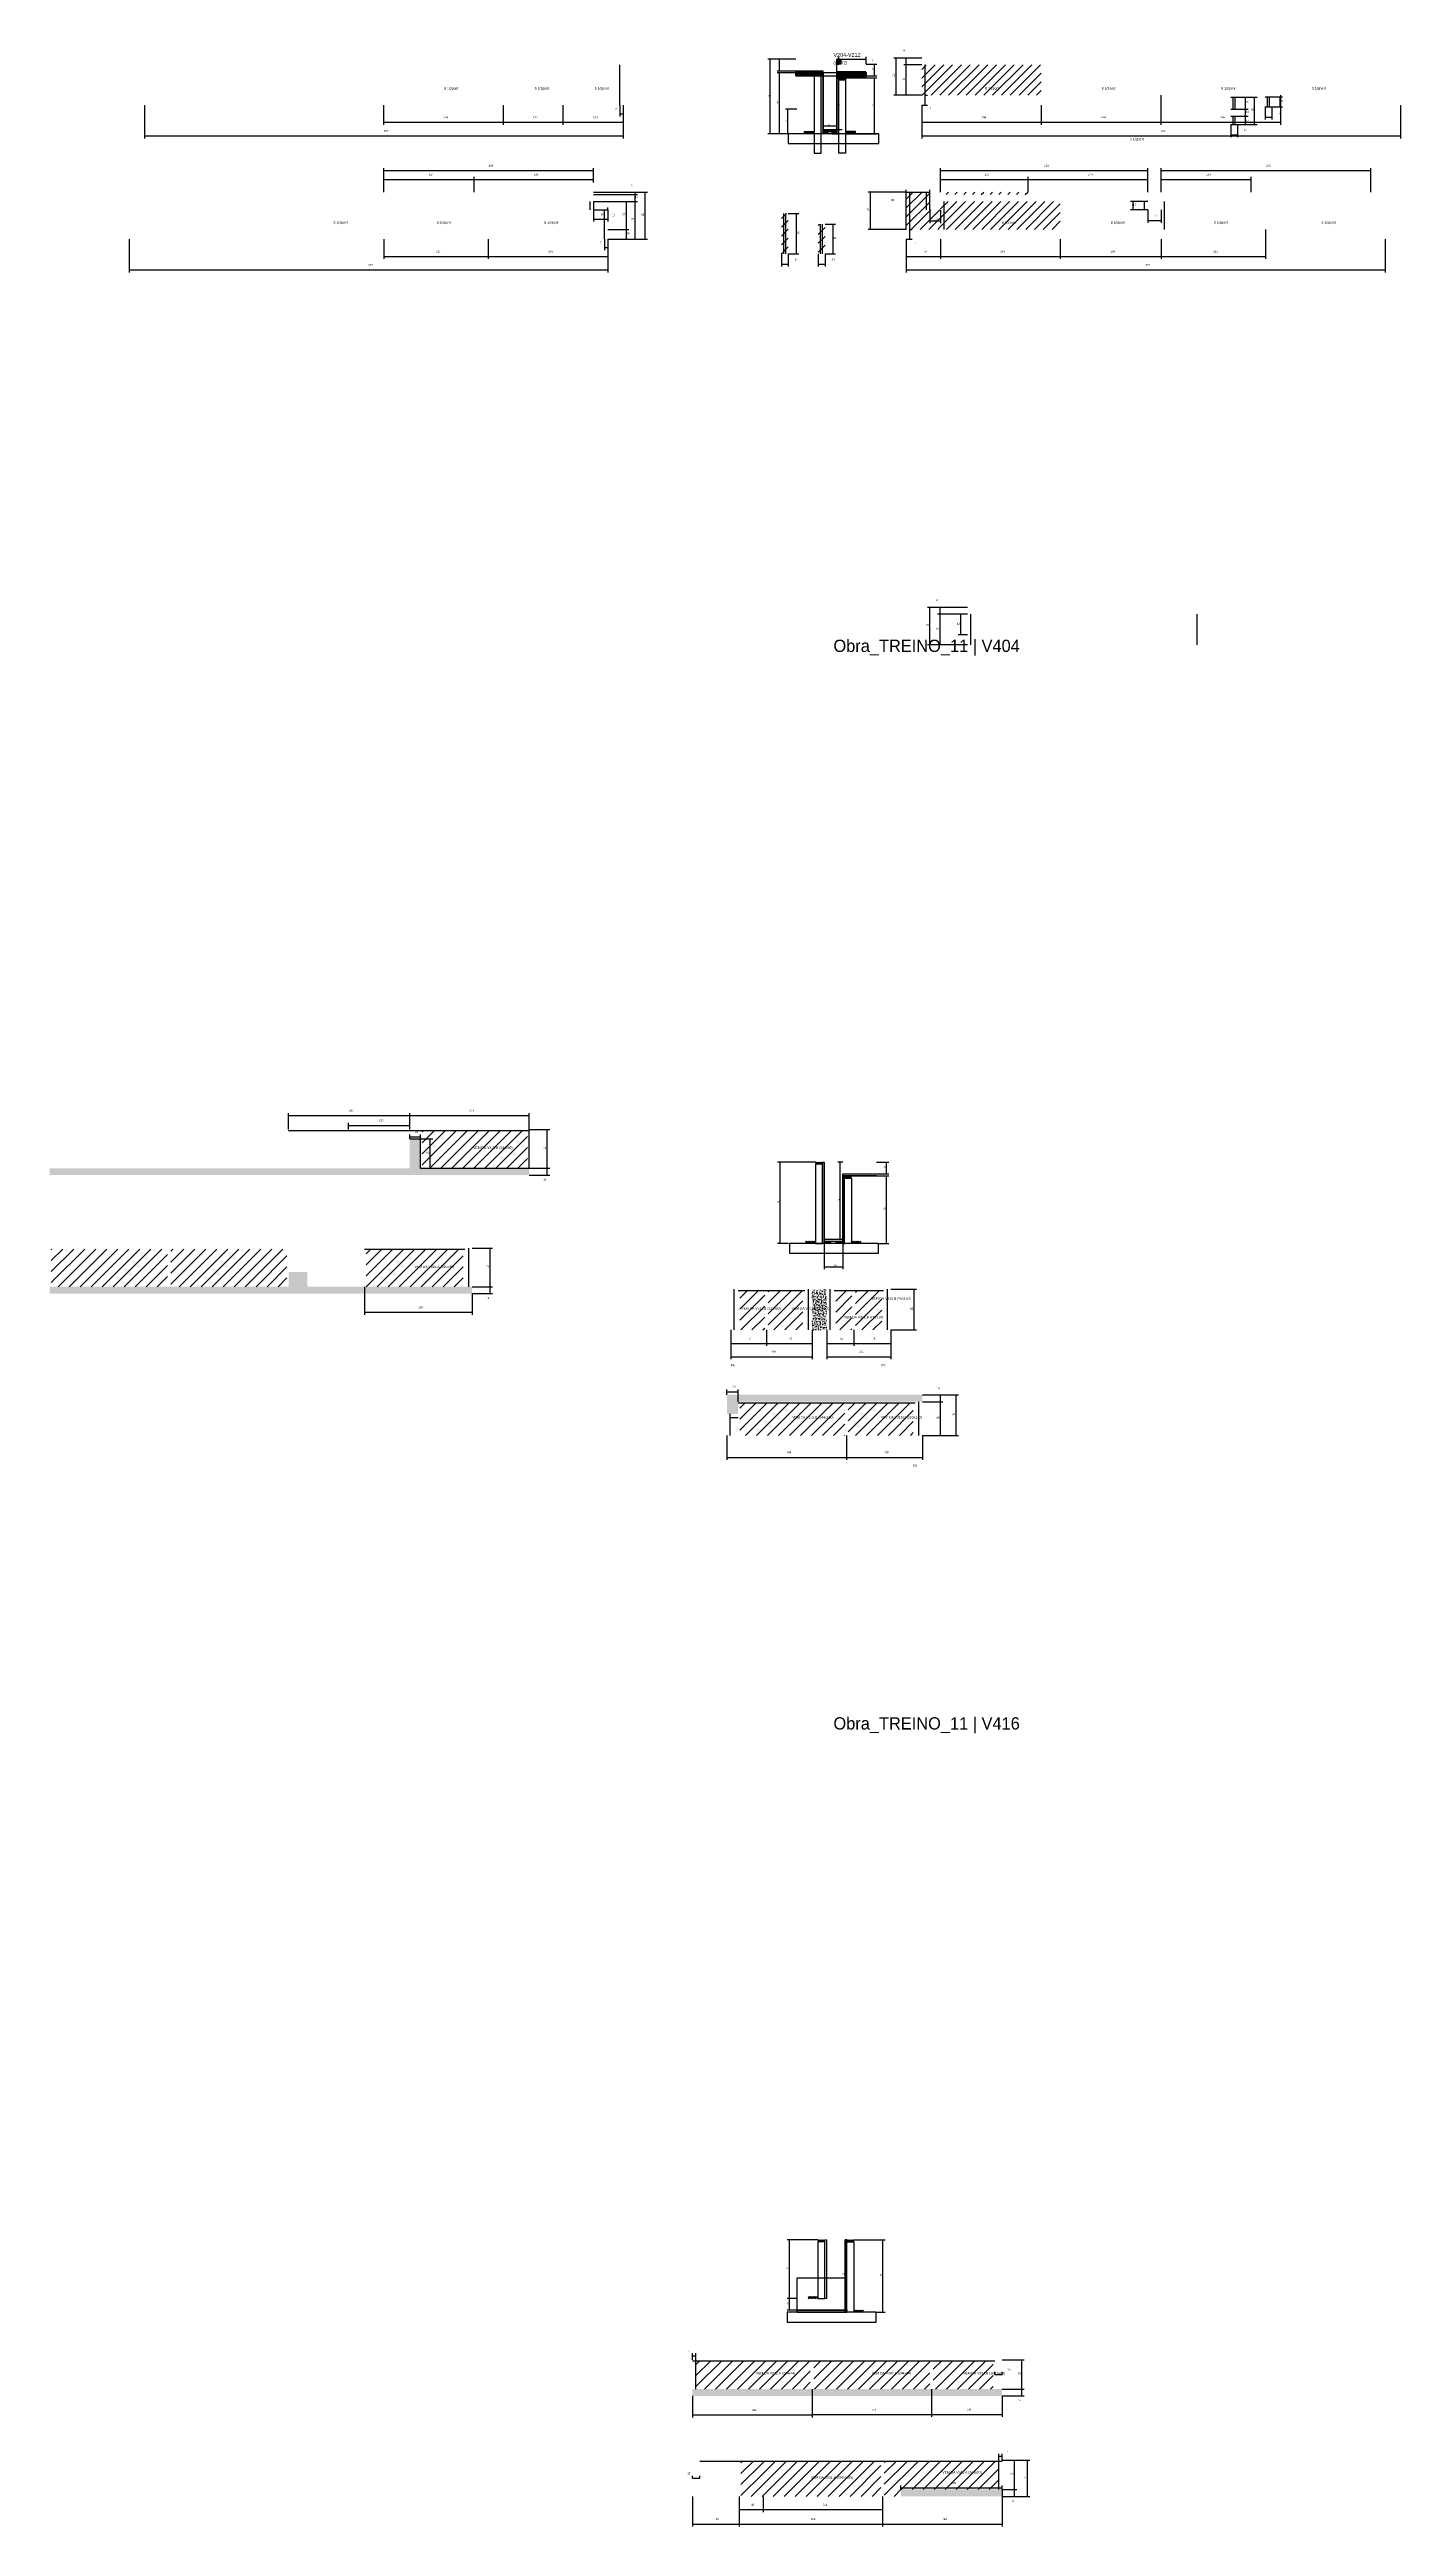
# Model space of a CAD drawing. Header units: metres. Extents: x -2848 to 22762, y -49062 to 1016.
# Drawn here: x -1600 to 1157, y -49037 to -43980 of the extents above; entities that cross this region are included whole.
import ezdxf

# ---------------------------------------------------------------- set-up
doc = ezdxf.new("R2010")
doc.units = ezdxf.units.M
for name, color, linetype in [('COTA', 4, 'Continuous'), ('Cota Seção (2x)', 4, 'Continuous'), ('Hachura', 253, 'Continuous'), ('LABEL_ID', 3, 'Continuous'), ('Madeira', 126, 'Continuous'), ('NOMENCLATURA', 7, 'Continuous'), ('Painéis', 200, 'Continuous'), ('SARR_2.2x10', 40, 'Continuous'), ('SARR_2.2x7', 40, 'Continuous'), ('SARR_3.5x7', 81, 'Continuous'), ('SARR_EDITAR', 141, 'Continuous'), ('Texto Seção', 7, 'Continuous')]:
    doc.layers.add(name, color=color, linetype=linetype)

msp = doc.modelspace()

# ---------------------------------------------------------------- hatches: boundary and pattern name
at = {"layer": 'COTA'}
h = msp.add_hatch(dxfattribs=at)
h.set_pattern_fill('AR-CONC', scale=0.03)
h.paths.add_polyline_path([(-842.9, -46204.1), (-864.9, -46204.1), (-864.9, -46264.1), (-1599.9, -46264.1), (-1599.9, -46278.1), (-978.4, -46278.1), (-620.9, -46278.1), (-620.9, -46264.1), (-842.9, -46264.1)])
h = msp.add_hatch(dxfattribs=at)
h.set_pattern_fill('AR-CONC', scale=0.03)
h.paths.add_polyline_path([(-1111.9, -46506.1), (-1599.9, -46506.1), (-1599.9, -46520.1), (-737.4, -46520.1), (-737.4, -46506.1), (-1073.9, -46506.1), (-1073.9, -46476.1), (-1111.9, -46476.1)])
h = msp.add_hatch(dxfattribs=at)
h.set_pattern_fill('AR-CONC', scale=0.03)
h.paths.add_polyline_path([(-13.7, -46511.3), (-43.7, -46511.3), (-43.7, -46594.3), (-13.7, -46594.3)])
h = msp.add_hatch(dxfattribs=at)
h.set_pattern_fill('AR-CONC', scale=0.03)
h.paths.add_polyline_path([(181.5, -46726.7), (-217.5, -46726.7), (-217.5, -46765.7), (-194.5, -46765.7), (-194.5, -46740.7), (181.5, -46740.7)])
h = msp.add_hatch(dxfattribs=at)
h.set_pattern_fill('AR-CONC', scale=0.03)
h.paths.add_polyline_path([(-287.7, -48756.7), (-287.7, -48770.7), (344.3, -48770.7), (344.3, -48756.7)])
h = msp.add_hatch(dxfattribs=at)
h.set_pattern_fill('AR-CONC', scale=0.03)
h.paths.add_polyline_path([(344.3, -48975.6), (344.3, -48961.6), (137.8, -48961.6), (137.8, -48975.6)])
at = {"layer": 'Hachura'}
h = msp.add_hatch(color=8, dxfattribs=at)
h.dxf.hatch_style = 1
h.paths.add_polyline_path([(-21.2, -44028), (-21.2, -44024), (-21.2, -44024), (-76.8, -44024), (-76.8, -44024), (-76.8, -44028), (-76.8, -44028), (-21.2, -44028)])
h = msp.add_hatch(dxfattribs=at)
h.set_pattern_fill('ANSI31', scale=0.5)
h.paths.add_polyline_path([(-25.2, -44032.4), (-25.2, -44028), (-25.2, -44028), (-39.2, -44028), (-39.2, -44028), (-39.2, -44032.4), (-39.2, -44032.4), (-25.2, -44032.4)])
h = msp.add_hatch(color=8, dxfattribs=at)
h.dxf.hatch_style = 1
h.paths.add_polyline_path([(-25.2, -44028), (-21.2, -44028), (-21.2, -44028), (-21.2, -44152), (-21.2, -44152), (-25.2, -44152), (-25.2, -44152), (-25.2, -44028)])
h = msp.add_hatch(color=8, dxfattribs=at)
h.dxf.hatch_style = 1
h.paths.add_polyline_path([(10.8, -44000), (6.8, -44000), (6.8, -44000), (6.8, -44010), (6.8, -44010), (10.8, -44010), (10.8, -44010), (10.8, -44000)])
h = msp.add_hatch(color=8, dxfattribs=at)
h.dxf.hatch_style = 1
h.paths.add_polyline_path([(66.8, -44038), (66.8, -44034), (66.8, -44034), (6.8, -44034), (6.8, -44034), (6.8, -44038), (6.8, -44038), (66.8, -44038)])
h = msp.add_hatch(color=8, dxfattribs=at)
h.dxf.hatch_style = 1
h.paths.add_polyline_path([(10.8, -44038), (6.8, -44038), (6.8, -44038), (6.8, -44152), (6.8, -44152), (10.8, -44152), (10.8, -44152), (10.8, -44038)])
h = msp.add_hatch(dxfattribs=at)
h.set_pattern_fill('ANSI31', scale=0.5)
h.paths.add_polyline_path([(15.2, -44010), (10.8, -44010), (10.8, -44010), (10.8, -44000), (10.8, -44000), (15.2, -44000), (15.2, -44000), (15.2, -44010)])
h = msp.add_hatch(dxfattribs=at)
h.set_pattern_fill('ANSI31', scale=0.5)
h.paths.add_polyline_path([(10.8, -44042.4), (10.8, -44038), (10.8, -44038), (24.8, -44038), (24.8, -44038), (24.8, -44042.4), (24.8, -44042.4), (10.8, -44042.4)])
h = msp.add_hatch(dxfattribs=at)
h.set_pattern_fill('ANSI31', scale=4)
h.paths.add_polyline_path([(424.2, -44011.5), (180.2, -44011.5), (180.2, -44073.5), (424.2, -44073.5)])
h = msp.add_hatch(dxfattribs=at)
h.set_pattern_fill('ANSI31', scale=0.5)
h.paths.add_polyline_path([(-59.2, -44152), (-59.2, -44147.6), (-59.2, -44147.6), (-39.2, -44147.6), (-39.2, -44147.6), (-39.2, -44152), (-39.2, -44152), (-59.2, -44152)])
h = msp.add_hatch(color=8, dxfattribs=at)
h.dxf.hatch_style = 1
h.paths.add_polyline_path([(6.8, -44147.6), (6.8, -44144), (6.8, -44144), (-21.2, -44144), (-21.2, -44144), (-21.2, -44147.6), (-21.2, -44147.6), (6.8, -44147.6)])
h = msp.add_hatch(dxfattribs=at)
h.set_pattern_fill('ANSI31', scale=0.5)
h.paths.add_polyline_path([(-21.2, -44152), (-21.2, -44147.6), (-21.2, -44147.6), (-11.2, -44147.6), (-11.2, -44147.6), (-11.2, -44152), (-11.2, -44152), (-21.2, -44152)])
h = msp.add_hatch(dxfattribs=at)
h.set_pattern_fill('ANSI31', scale=0.5)
h.paths.add_polyline_path([(6.8, -44152), (6.8, -44147.6), (6.8, -44147.6), (-3.2, -44147.6), (-3.2, -44147.6), (-3.2, -44152), (-3.2, -44152), (6.8, -44152)])
h = msp.add_hatch(dxfattribs=at)
h.set_pattern_fill('ANSI31', scale=0.5)
h.paths.add_polyline_path([(44.8, -44152), (44.8, -44147.6), (44.8, -44147.6), (24.8, -44147.6), (24.8, -44147.6), (24.8, -44152), (24.8, -44152), (44.8, -44152)])
h = msp.add_hatch(dxfattribs=at)
h.set_pattern_fill('ANSI31', scale=4)
h.paths.add_polyline_path([(148.7, -44271.3), (148.7, -44347.3), (218.7, -44347.3), (218.7, -44307.3), (196.7, -44307.3), (196.7, -44271.3)])
h = msp.add_hatch(dxfattribs=at)
h.set_pattern_fill('ANSI31', scale=4)
h.paths.add_polyline_path([(218.7, -44271.3), (218.7, -44276.3), (397.7, -44276.3), (397.7, -44271.3)])
h = msp.add_hatch(dxfattribs=at)
h.set_pattern_fill('ANSI31', scale=4)
h.paths.add_polyline_path([(462.7, -44347.3), (462.7, -44290.3), (218.7, -44290.3), (218.7, -44307.3), (218.7, -44347.3)])
h = msp.add_hatch(dxfattribs=at)
h.set_pattern_fill('ANSI31', scale=4)
h.paths.add_polyline_path([(-92.3, -44314.9), (-106.3, -44314.9), (-106.3, -44396.9), (-92.3, -44396.9)])
h = msp.add_hatch(dxfattribs=at)
h.set_pattern_fill('ANSI31', scale=4)
h.paths.add_polyline_path([(-17.1, -44336.9), (-31.1, -44336.9), (-31.1, -44396.9), (-17.1, -44396.9)])
h = msp.add_hatch(dxfattribs=at)
h.set_pattern_fill('ANSI31', scale=5)
h.paths.add_polyline_path([(-839.4, -46187.3), (-839.4, -46264.1), (-624.4, -46264.1), (-624.4, -46187.3)])
h = msp.add_hatch(dxfattribs=at)
h.set_pattern_fill('ANSI31', scale=5)
h.paths.add_polyline_path([(-1359.4, -46506.1), (-1359.4, -46429.3), (-1596.4, -46429.3), (-1596.4, -46506.1)])
h = msp.add_hatch(dxfattribs=at)
h.set_pattern_fill('ANSI31', scale=5)
h.paths.add_polyline_path([(-1115.4, -46429.3), (-1352.4, -46429.3), (-1352.4, -46506.1), (-1115.4, -46506.1)])
h = msp.add_hatch(dxfattribs=at)
h.set_pattern_fill('ANSI31', scale=5)
h.paths.add_polyline_path([(-755.9, -46506.1), (-755.9, -46429.3), (-953.9, -46429.3), (-953.9, -46506.1)])
h = msp.add_hatch(dxfattribs=at)
h.set_pattern_fill('ANSI31', scale=5)
h.paths.add_polyline_path([(-140.2, -46513.5), (-191.2, -46513.5), (-191.2, -46594.3), (-140.2, -46594.3)])
h = msp.add_hatch(dxfattribs=at)
h.set_pattern_fill('ANSI31', scale=5)
h.paths.add_polyline_path([(-133.2, -46594.3), (-62.2, -46594.3), (-62.2, -46513.5), (-133.2, -46513.5)])
h = msp.add_hatch(dxfattribs=at)
h.set_pattern_fill('ANSI31', scale=5)
h.paths.add_polyline_path([(4.8, -46594.3), (37.8, -46594.3), (37.8, -46513.5), (4.8, -46513.5)])
h = msp.add_hatch(dxfattribs=at)
h.set_pattern_fill('ANSI31', scale=5)
h.paths.add_polyline_path([(98.8, -46513.5), (44.8, -46513.5), (44.8, -46594.3), (98.8, -46594.3)])
h = msp.add_hatch(dxfattribs=at)
h.set_pattern_fill('ANSI31', scale=5)
h.paths.add_polyline_path([(23, -46742.9), (-191, -46742.9), (-191, -46809.7), (23, -46809.7)])
h = msp.add_hatch(dxfattribs=at)
h.set_pattern_fill('ANSI31', scale=5)
h.paths.add_polyline_path([(163, -46809.7), (163, -46742.9), (30, -46742.9), (30, -46809.7)])
h = msp.add_hatch(dxfattribs=at)
h.set_pattern_fill('ANSI31', scale=5)
h.paths.add_polyline_path([(-280.7, -48698.9), (-280.7, -48756.7), (-47.2, -48756.7), (-47.2, -48698.9)])
h = msp.add_hatch(dxfattribs=at)
h.set_pattern_fill('ANSI31', scale=5)
h.paths.add_polyline_path([(-40.2, -48698.9), (-40.2, -48756.7), (196.8, -48756.7), (196.8, -48698.9)])
h = msp.add_hatch(dxfattribs=at)
h.set_pattern_fill('ANSI31', scale=5)
h.paths.add_polyline_path([(203.8, -48756.7), (325.8, -48756.7), (325.8, -48698.9), (203.8, -48698.9)])
h = msp.add_hatch(dxfattribs=at)
h.set_pattern_fill('ANSI31', scale=5)
h.paths.add_polyline_path([(-188.7, -48975.6), (-143.7, -48975.6), (-143.7, -48903.8), (-188.7, -48903.8)])
h = msp.add_hatch(dxfattribs=at)
h.set_pattern_fill('ANSI31', scale=5)
h.paths.add_polyline_path([(96.8, -48975.6), (96.8, -48903.8), (-143.7, -48903.8), (-143.7, -48975.6)])
h = msp.add_hatch(dxfattribs=at)
h.set_pattern_fill('ANSI31', scale=5)
h.paths.add_polyline_path([(103.8, -48975.6), (137.8, -48975.6), (137.8, -48961.6), (337.3, -48961.6), (337.3, -48903.8), (103.8, -48903.8)])
at = {"layer": 'SARR_2.2x10'}
h = msp.add_hatch(dxfattribs=at)
h.set_pattern_fill('ANSI31', scale=0.5)
h.paths.add_polyline_path([(-56.6, -46413.3), (-56.6, -46417.7), (-36.6, -46417.7), (-36.6, -46413.3)])
h = msp.add_hatch(dxfattribs=at)
h.set_pattern_fill('ANSI31', scale=0.5)
h.paths.add_polyline_path([(36.6, -46413.3), (36.6, -46417.7), (56.6, -46417.7), (56.6, -46413.3)])
h = msp.add_hatch(dxfattribs=at)
h.set_pattern_fill('ANSI31', scale=0.5)
h.paths.add_polyline_path([(-51.6, -48567.3), (-51.6, -48571.7), (-31.6, -48571.7), (-31.6, -48567.3)])
h = msp.add_hatch(dxfattribs=at)
h.set_pattern_fill('ANSI31', scale=0.5)
h.paths.add_polyline_path([(41.6, -48595.3), (41.6, -48599.7), (61.6, -48599.7), (61.6, -48595.3)])
at = {"layer": 'SARR_2.2x7'}
h = msp.add_hatch(dxfattribs=at)
h.set_pattern_fill('ANSI31', scale=0.5)
h.paths.add_polyline_path([(-22.6, -46251.7), (-22.6, -46256.1), (-36.6, -46256.1), (-36.6, -46251.7)])
h = msp.add_hatch(dxfattribs=at)
h.set_pattern_fill('ANSI31', scale=0.5)
h.paths.add_polyline_path([(22.6, -46279.7), (22.6, -46284.1), (36.6, -46284.1), (36.6, -46279.7)])
h = msp.add_hatch(dxfattribs=at)
h.set_pattern_fill('ANSI31', scale=0.5)
h.paths.add_polyline_path([(-5, -46417.7), (-5, -46413.3), (-5, -46413.3), (-19, -46413.3), (-19, -46413.3), (-19, -46417.7), (-19, -46417.7), (-5, -46417.7)])
h = msp.add_hatch(dxfattribs=at)
h.set_pattern_fill('ANSI31', scale=0.5)
h.paths.add_polyline_path([(5, -46413.3), (5, -46417.7), (5, -46417.7), (19, -46417.7), (19, -46417.7), (19, -46413.3), (19, -46413.3), (5, -46413.3)])
h = msp.add_hatch(dxfattribs=at)
h.set_pattern_fill('ANSI31', scale=0.5)
h.paths.add_polyline_path([(-17.6, -48451.7), (-17.6, -48456.1), (-31.6, -48456.1), (-31.6, -48451.7)])
h = msp.add_hatch(dxfattribs=at)
h.set_pattern_fill('ANSI31', scale=0.5)
h.paths.add_polyline_path([(27.6, -48451.7), (27.6, -48456.1), (41.6, -48456.1), (41.6, -48451.7)])

# ---------------------------------------------------------------- linework, layer by layer
at = {"layer": 'COTA'}
for p, q in [((10.8, -44000), (10.8, -43995)), ((66.8, -44010), (66.8, -43995)), ((-76.8, -44000), (-134.2, -44000)), ((-129.2, -44152), (-129.2, -44000)), ((-76.8, -44000), (-114.9, -44000)), ((-76.8, -44024), (-114.9, -44024)), ((-76.8, -44028), (-114.9, -44028)), ((-109.9, -44024), (-109.9, -44000)), ((-109.9, -44152), (-109.9, -44028)), ((10.8, -44000), (66.8, -44000)), ((66.8, -44010), (88.6, -44010)), ((66.8, -44034), (88.6, -44034)), ((66.8, -44038), (88.6, -44038)), ((83.6, -44034), (83.6, -44010)), ((83.6, -44152), (83.6, -44038)), ((180.2, -43997.5), (122.9, -43997.5)), ((127.9, -44073.5), (127.9, -43997.5)), ((180.2, -43997.5), (143.6, -43997.5)), ((180.2, -44011.5), (143.6, -44011.5)), ((180.2, -44011.5), (143.6, -44011.5)), ((148.6, -44011.5), (148.6, -43997.5)), ((148.6, -44073.5), (148.6, -44011.5)), ((-1406, -44093.5), (-1406, -44161.4)), ((-918, -44093.5), (-918, -44133.7)), ((-674, -44093.5), (-674, -44133.7)), ((-674, -44093.5), (-674, -44133.7)), ((-552, -44093.5), (-552, -44133.7)), ((-552, -44093.5), (-552, -44133.7)), ((-436, -44093.5), (-436, -44116.6)), ((-429, -44093.5), (-429, -44133.7)), ((-429, -44093.5), (-429, -44161.4)), ((-429, -44093.5), (-429, -44116.6)), ((180.2, -44073.5), (122.9, -44073.5)), ((180.2, -44073.5), (143.6, -44073.5)), ((180.2, -44093.5), (180.2, -44133.7)), ((180.2, -44093.5), (180.2, -44161.4)), ((180.2, -44093.5), (192.2, -44093.5)), ((187.2, -44093.5), (187.2, -44073.5)), ((187.2, -44073.5), (192.2, -44073.5)), ((424.2, -44093.5), (424.2, -44133.7)), ((424.2, -44093.5), (424.2, -44133.7)), ((668.2, -44073.5), (668.2, -44133.7)), ((668.2, -44093.5), (668.2, -44133.7)), ((824.7, -44077), (846.3, -44077)), ((824.7, -44077), (864.6, -44077)), ((841.3, -44102), (841.3, -44077)), ((859.6, -44133), (859.6, -44077)), ((880.9, -44096.9), (880.9, -44123.2)), ((894.9, -44076.9), (916.5, -44076.9)), ((894.9, -44096.9), (916.5, -44096.9)), ((894.9, -44096.9), (894.9, -44123.2)), ((911.5, -44096.9), (911.5, -44076.9)), ((912.2, -44073.5), (912.2, -44133.7)), ((1157.2, -44093.5), (1157.2, -44161.4)), ((-918, -44128.7), (-674, -44128.7)), ((-674, -44128.7), (-552, -44128.7)), ((-552, -44128.7), (-429, -44128.7)), ((-436, -44111.6), (-429, -44111.6)), ((-74.5, -44102), (-98.1, -44102)), ((-93.1, -44152), (-93.1, -44102)), ((180.2, -44128.7), (424.2, -44128.7)), ((424.2, -44128.7), (668.2, -44128.7)), ((668.2, -44128.7), (912.2, -44128.7)), ((810.7, -44133), (810.7, -44159.3)), ((824.7, -44102), (846.3, -44102)), ((824.7, -44102), (846.3, -44102)), ((824.7, -44116), (846.3, -44116)), ((824.7, -44116), (846.3, -44116)), ((824.7, -44133), (824.7, -44159.3)), ((824.7, -44133), (846.3, -44133)), ((824.7, -44133), (864.6, -44133)), ((841.3, -44116), (841.3, -44102)), ((841.3, -44133), (841.3, -44116)), ((880.9, -44118.2), (894.9, -44118.2)), ((-1406, -44156.4), (-429, -44156.4)), ((-54.8, -44152), (-134.2, -44152)), ((-54.8, -44152), (-114.9, -44152)), ((-74.5, -44152), (-98.1, -44152)), ((40.4, -44152), (88.6, -44152)), ((180.2, -44156.4), (1157.2, -44156.4)), ((810.7, -44154.3), (824.7, -44154.3)), ((-917.5, -44271.3), (-917.5, -44222.3)), ((-917.5, -44227.3), (-489.5, -44227.3)), ((-917.5, -44271.3), (-917.5, -44240.3)), ((-917.5, -44245.3), (-733.5, -44245.3)), ((-733.5, -44271.3), (-733.5, -44240.3)), ((-733.5, -44271.3), (-733.5, -44240.3)), ((-733.5, -44245.3), (-489.5, -44245.3)), ((-489.5, -44251.3), (-489.5, -44222.3)), ((-489.5, -44251.3), (-489.5, -44240.3)), ((218.7, -44271.3), (218.7, -44222.3)), ((218.7, -44227.3), (641.7, -44227.3)), ((218.7, -44271.3), (218.7, -44240.3)), ((218.7, -44245.3), (397.7, -44245.3)), ((397.7, -44271.3), (397.7, -44240.3)), ((397.7, -44271.3), (397.7, -44240.3)), ((397.7, -44245.3), (641.7, -44245.3)), ((641.7, -44271.3), (641.7, -44222.3)), ((641.7, -44271.3), (641.7, -44240.3)), ((668.7, -44271.3), (668.7, -44222.3)), ((668.7, -44227.3), (1096.7, -44227.3)), ((668.7, -44271.3), (668.7, -44240.3)), ((668.7, -44245.3), (852.7, -44245.3)), ((852.7, -44271.3), (852.7, -44240.3)), ((1096.7, -44271.3), (1096.7, -44222.3)), ((-489.5, -44271.3), (-379.2, -44271.3)), ((-489.5, -44271.3), (-399.9, -44271.3)), ((-489.5, -44276.3), (-399.9, -44276.3)), ((-489.5, -44290.3), (-489.5, -44312.3)), ((-489.5, -44290.3), (-417.7, -44290.3)), ((-460.5, -44276.3), (-399.9, -44276.3)), ((-460.5, -44290.3), (-399.9, -44290.3)), ((-460.5, -44290.3), (-399.9, -44290.3)), ((-422.7, -44347.3), (-422.7, -44290.3)), ((-404.9, -44276.3), (-404.9, -44271.3)), ((-404.9, -44290.3), (-404.9, -44276.3)), ((-404.9, -44367.3), (-404.9, -44290.3)), ((-384.2, -44367.3), (-384.2, -44271.3)), ((148.7, -44271.3), (70.7, -44271.3)), ((75.7, -44347.3), (75.7, -44271.3)), ((148.7, -44271.3), (148.7, -44266.3)), ((148.7, -44271.3), (196.7, -44271.3)), ((196.7, -44307.3), (196.7, -44266.3)), ((641.7, -44290.3), (606.4, -44290.3)), ((611.4, -44307.3), (611.4, -44290.3)), ((-489.5, -44307.3), (-489.5, -44331.3)), ((-489.5, -44307.3), (-460.5, -44307.3)), ((-489.5, -44326.3), (-460.5, -44326.3)), ((-460.5, -44307.3), (-460.5, -44302.3)), ((-460.5, -44307.3), (-460.5, -44331.3)), ((-460.5, -44347.3), (-417.7, -44347.3)), ((-460.5, -44347.3), (-417.7, -44347.3)), ((-422.7, -44367.3), (-422.7, -44347.3)), ((-92.3, -44314.9), (-70.7, -44314.9)), ((-75.7, -44396.9), (-75.7, -44314.9)), ((-17.1, -44336.9), (4.4, -44336.9)), ((-0.6, -44396.9), (-0.6, -44336.9)), ((148.7, -44347.3), (70.7, -44347.3)), ((155.7, -44367.3), (155.7, -44347.3)), ((155.7, -44347.3), (160.7, -44347.3)), ((196.7, -44307.3), (196.7, -44334.7)), ((196.7, -44329.7), (218.7, -44329.7)), ((218.7, -44307.3), (218.7, -44334.7)), ((641.7, -44307.3), (606.4, -44307.3)), ((641.7, -44307.3), (641.7, -44333.9)), ((641.7, -44328.9), (668.7, -44328.9)), ((668.7, -44307.3), (668.7, -44333.9)), ((881.7, -44347.3), (881.7, -44407.5)), ((-1437.5, -44367.3), (-1437.5, -44435.2)), ((-917.5, -44367.3), (-917.5, -44407.5)), ((-704.5, -44367.3), (-704.5, -44407.5)), ((-704.5, -44367.3), (-704.5, -44407.5)), ((-467.5, -44367.3), (-467.5, -44389.5)), ((-467.5, -44384.5), (-460.5, -44384.5)), ((-460.5, -44367.3), (-460.5, -44407.5)), ((-460.5, -44367.3), (-379.2, -44367.3)), ((-460.5, -44367.3), (-399.9, -44367.3)), ((-460.5, -44367.3), (-460.5, -44435.2)), ((-460.5, -44367.3), (-460.5, -44389.5)), ((-460.5, -44367.3), (-417.7, -44367.3)), ((-106.3, -44396.9), (-106.3, -44423.2)), ((-92.3, -44396.9), (-70.7, -44396.9)), ((-92.3, -44396.9), (-92.3, -44423.2)), ((-31.1, -44396.9), (-31.1, -44423.2)), ((-17.1, -44396.9), (4.4, -44396.9)), ((-17.1, -44396.9), (-17.1, -44423.2)), ((148.7, -44367.3), (148.7, -44407.5)), ((148.7, -44367.3), (148.7, -44435.2)), ((148.7, -44367.3), (160.7, -44367.3)), ((218.7, -44367.3), (218.7, -44407.5)), ((218.7, -44367.3), (218.7, -44407.5)), ((462.7, -44367.3), (462.7, -44407.5)), ((462.7, -44367.3), (462.7, -44407.5)), ((668.7, -44367.3), (668.7, -44407.5)), ((668.7, -44367.3), (668.7, -44407.5)), ((1125.7, -44367.3), (1125.7, -44435.2)), ((-1437.5, -44430.2), (-460.5, -44430.2)), ((-917.5, -44402.5), (-704.5, -44402.5)), ((-704.5, -44402.5), (-460.5, -44402.5)), ((-106.3, -44418.2), (-92.3, -44418.2)), ((-31.1, -44418.2), (-17.1, -44418.2)), ((148.7, -44402.5), (218.7, -44402.5)), ((148.7, -44430.2), (1125.7, -44430.2)), ((218.7, -44402.5), (462.7, -44402.5)), ((462.7, -44402.5), (668.7, -44402.5)), ((668.7, -44402.5), (881.7, -44402.5)), ((273.3, -45119.2), (192, -45119.2)), ((197, -45195.2), (197, -45119.2)), ((273.3, -45119.2), (212.6, -45119.2)), ((273.3, -45133.2), (212.6, -45133.2)), ((273.3, -45133.2), (212.6, -45133.2)), ((217.6, -45133.2), (217.6, -45119.2)), ((217.6, -45195.2), (217.6, -45133.2)), ((273.3, -45133.2), (254.8, -45133.2)), ((259.8, -45175.2), (259.8, -45133.2)), ((273.3, -45195.2), (192, -45195.2)), ((273.3, -45195.2), (212.6, -45195.2)), ((273.3, -45175.2), (254.8, -45175.2)), ((-1111.9, -46185.1), (-1111.9, -46151.5)), ((-1111.9, -46156.5), (-864.9, -46156.5)), ((-864.9, -46185.1), (-864.9, -46151.5)), ((-864.9, -46185.1), (-864.9, -46151.5)), ((-864.9, -46156.5), (-620.9, -46156.5)), ((-620.9, -46185.1), (-620.9, -46151.5)), ((-989.9, -46185.1), (-989.9, -46171.5)), ((-989.9, -46176.5), (-864.9, -46176.5)), ((-864.9, -46185.1), (-864.9, -46171.5)), ((-864.9, -46204.1), (-864.9, -46194.9)), ((-864.9, -46199.9), (-842.9, -46199.9)), ((-842.9, -46204.1), (-842.9, -46194.9)), ((-842.9, -46204.1), (-817.9, -46204.1)), ((-822.9, -46264.1), (-822.9, -46204.1)), ((-620.9, -46185.1), (-579.1, -46185.1)), ((-584.1, -46264.1), (-584.1, -46185.1)), ((-842.9, -46264.1), (-817.9, -46264.1)), ((-620.9, -46264.1), (-579.1, -46264.1)), ((-620.9, -46264.1), (-579.1, -46264.1)), ((-584.1, -46278.1), (-584.1, -46264.1)), ((-36.6, -46251.7), (-113.9, -46251.7)), ((-108.9, -46417.7), (-108.9, -46251.7)), ((19, -46251.7), (9, -46251.7)), ((14, -46409.7), (14, -46251.7)), ((87.7, -46251.7), (113.1, -46251.7)), ((108.1, -46275.7), (108.1, -46251.7)), ((-620.9, -46278.1), (-579.1, -46278.1)), ((87.7, -46275.7), (113.1, -46275.7)), ((87.7, -46279.7), (113.1, -46279.7)), ((108.1, -46417.7), (108.1, -46279.7)), ((-91.8, -46417.7), (-113.9, -46417.7)), ((-19, -46417.7), (-19, -46470.2)), ((19, -46409.7), (9, -46409.7)), ((19, -46417.7), (19, -46470.2)), ((91.9, -46417.7), (113.1, -46417.7)), ((-737.4, -46427.1), (-695.6, -46427.1)), ((-700.6, -46506.1), (-700.6, -46427.1)), ((-19, -46465.2), (19, -46465.2)), ((-957.4, -46506.1), (-957.4, -46563.1)), ((-737.4, -46506.1), (-695.6, -46506.1)), ((-737.4, -46506.1), (-695.6, -46506.1)), ((-737.4, -46520.1), (-695.6, -46520.1)), ((-737.4, -46520.1), (-737.4, -46563.1)), ((-700.6, -46520.1), (-700.6, -46506.1)), ((117.3, -46511.3), (169.8, -46511.3)), ((164.8, -46594.3), (164.8, -46511.3)), ((-957.4, -46558.1), (-737.4, -46558.1)), ((-209.7, -46594.3), (-209.7, -46654)), ((-209.7, -46594.3), (-209.7, -46627)), ((-209.7, -46622), (-136.7, -46622)), ((-136.7, -46594.3), (-136.7, -46627)), ((-136.7, -46594.3), (-136.7, -46627)), ((-136.7, -46622), (-43.7, -46622)), ((-43.7, -46594.3), (-43.7, -46654)), ((-43.7, -46594.3), (-43.7, -46627)), ((-13.7, -46594.3), (-13.7, -46654)), ((-13.7, -46594.3), (-13.7, -46627)), ((-13.7, -46622), (41.3, -46622)), ((41.3, -46594.3), (41.3, -46627)), ((41.3, -46594.3), (41.3, -46627)), ((41.3, -46622), (117.3, -46622)), ((117.3, -46594.3), (117.3, -46654)), ((117.3, -46594.3), (169.8, -46594.3)), ((117.3, -46594.3), (117.3, -46627)), ((-209.7, -46649), (-43.7, -46649)), ((-13.7, -46649), (117.3, -46649)), ((-217.5, -46726.7), (-217.5, -46715.5)), ((-217.5, -46720.5), (-194.5, -46720.5)), ((-194.5, -46740.7), (-194.5, -46715.5)), ((181.5, -46726.7), (223.4, -46726.7)), ((181.5, -46726.7), (255.2, -46726.7)), ((181.5, -46740.7), (223.4, -46740.7)), ((181.5, -46740.7), (223.4, -46740.7)), ((218.4, -46740.7), (218.4, -46726.7)), ((218.4, -46809.7), (218.4, -46740.7)), ((250.2, -46809.7), (250.2, -46726.7)), ((-217.5, -46809.7), (-217.5, -46859.4)), ((26.5, -46809.7), (26.5, -46859.4)), ((26.5, -46809.7), (26.5, -46859.4)), ((181.5, -46809.7), (181.5, -46859.4)), ((181.5, -46809.7), (223.4, -46809.7)), ((181.5, -46809.7), (255.2, -46809.7)), ((-217.5, -46854.4), (26.5, -46854.4)), ((26.5, -46854.4), (181.5, -46854.4)), ((-31.6, -48451.7), (-94.6, -48451.7)), ((-89.6, -48571.7), (-89.6, -48451.7)), ((24, -48595.7), (24, -48451.7)), ((24, -48451.7), (29, -48451.7)), ((41.6, -48451.7), (105.8, -48451.7)), ((100.8, -48599.7), (100.8, -48451.7)), ((-73.9, -48571.7), (-94.6, -48571.7)), ((-73.9, -48571.7), (-94.6, -48571.7)), ((-73.9, -48595.7), (-94.6, -48595.7)), ((-89.6, -48595.7), (-89.6, -48571.7)), ((24, -48595.7), (29, -48595.7)), ((87.3, -48599.7), (105.8, -48599.7)), ((-287.7, -48696.7), (-287.7, -48683.6)), ((-287.7, -48688.6), (-280.7, -48688.6)), ((-280.7, -48696.7), (-280.7, -48683.6)), ((344.3, -48696.7), (389.3, -48696.7)), ((384.3, -48756.7), (384.3, -48696.7)), ((329.3, -48726.7), (329.3, -48721.7)), ((329.3, -48726.7), (344.3, -48726.7)), ((344.3, -48726.7), (344.3, -48721.7)), ((-287.7, -48770.7), (-287.7, -48814.4)), ((-43.7, -48756.7), (-43.7, -48813.5)), ((-43.7, -48756.7), (-43.7, -48814.4)), ((200.3, -48756.7), (200.3, -48813.5)), ((200.3, -48756.7), (200.3, -48813.5)), ((344.3, -48756.7), (389.3, -48756.7)), ((344.3, -48756.7), (389.3, -48756.7)), ((344.3, -48770.7), (344.3, -48813.5)), ((344.3, -48770.7), (389.3, -48770.7)), ((384.3, -48770.7), (384.3, -48756.7)), ((-287.7, -48809.4), (-43.7, -48809.4)), ((-43.7, -48808.5), (200.3, -48808.5)), ((200.3, -48808.5), (344.3, -48808.5)), ((337.3, -48901.6), (337.3, -48888.5)), ((337.3, -48893.5), (344.3, -48893.5)), ((344.3, -48901.6), (344.3, -48888.5)), ((-287.7, -48938.6), (-287.7, -48933.6)), ((-287.7, -48938.6), (-272.7, -48938.6)), ((-272.7, -48938.6), (-272.7, -48933.6)), ((344.3, -48901.6), (400.9, -48901.6)), ((344.3, -48901.6), (374.5, -48901.6)), ((369.5, -48961.6), (369.5, -48901.6)), ((395.9, -48975.6), (395.9, -48901.6)), ((-287.7, -48975.6), (-287.7, -49037.1)), ((-192.2, -48975.6), (-192.2, -49037.1)), ((-192.2, -48975.6), (-192.2, -49037.1)), ((-192.2, -48975.6), (-192.2, -49007.8)), ((-143.7, -48975.6), (-143.7, -49007.8)), ((-143.7, -48975.6), (-143.7, -49007.8)), ((100.3, -48975.6), (100.3, -49037.1)), ((100.3, -48975.6), (100.3, -49037.1)), ((100.3, -48975.6), (100.3, -49007.8)), ((137.8, -48961.6), (137.8, -48953.4)), ((137.8, -48958.4), (344.3, -48958.4)), ((344.3, -48961.6), (344.3, -48953.4)), ((344.3, -48961.6), (344.3, -49037.1)), ((344.3, -48961.6), (374.5, -48961.6)), ((344.3, -48961.6), (374.5, -48961.6)), ((344.3, -48975.6), (400.9, -48975.6)), ((344.3, -48975.6), (374.5, -48975.6)), ((369.5, -48975.6), (369.5, -48961.6)), ((-287.7, -49032.1), (-192.2, -49032.1)), ((-192.2, -49002.8), (-143.7, -49002.8)), ((-192.2, -49032.1), (100.3, -49032.1)), ((-143.7, -49002.8), (100.3, -49002.8)), ((100.3, -49032.1), (344.3, -49032.1))]:
    msp.add_line(p, q, dxfattribs=at)
at = {"layer": 'Cota Seção (2x)'}
for p, q in [((6.8, -44144), (6.8, -44000)), ((6.8, -44000), (11.8, -44000)), ((-21.2, -44152), (-21.2, -44131)), ((-21.2, -44136), (6.8, -44136)), ((17.8, -44144), (1.8, -44144)), ((6.8, -44152), (6.8, -44131))]:
    msp.add_line(p, q, dxfattribs=at)
at = {"layer": 'Madeira'}
for points in [[(-25.2, -44032.4), (-25.2, -44028), (-39.2, -44028), (-39.2, -44032.4)], [(-25.2, -44028), (-39.2, -44028), (-39.2, -44192), (-25.2, -44192)], [(15.2, -44010), (10.8, -44010), (10.8, -44000), (15.2, -44000)], [(10.8, -44042.4), (10.8, -44038), (24.8, -44038), (24.8, -44042.4)], [(10.8, -44038), (24.8, -44038), (24.8, -44192), (10.8, -44192)], [(-59.2, -44152), (-59.2, -44147.6), (-39.2, -44147.6), (-39.2, -44152)], [(-21.2, -44152), (-21.2, -44147.6), (-11.2, -44147.6), (-11.2, -44152)], [(6.8, -44152), (6.8, -44147.6), (-3.2, -44147.6), (-3.2, -44152)], [(44.8, -44152), (44.8, -44147.6), (24.8, -44147.6), (24.8, -44152)], [(-92.7, -44172), (92.5, -44172), (92.5, -44152), (-92.7, -44152)], [(-90, -46437.7), (91.9, -46437.7), (91.9, -46417.7), (-90, -46417.7)], [(-94.6, -48619.7), (87.3, -48619.7), (87.3, -48599.7), (-94.6, -48599.7)]]:
    msp.add_lwpolyline(points, close=True, dxfattribs=at)
at = {"layer": 'Painéis'}
for p, q in [((-76.8, -44024), (-21.2, -44024)), ((-76.8, -44028), (-76.8, -44024)), ((-76.8, -44027), (-20.7, -44027)), ((-76.8, -44034), (-76.8, -44027)), ((-76.8, -44034), (-20.7, -44034)), ((-21.2, -44028), (-21.2, -44024)), ((-21.2, -44152), (-21.2, -44028)), ((-20.7, -44034), (-20.7, -44027)), ((-20.7, -44027), (7.3, -44027)), ((-20.7, -44034), (-20.7, -44027)), ((-20.7, -44034), (7.3, -44034)), ((6.8, -44034), (66.8, -44034)), ((6.8, -44038), (6.8, -44034)), ((6.8, -44152), (6.8, -44038)), ((7.3, -44034), (7.3, -44027)), ((7.3, -44027), (67.3, -44027)), ((7.3, -44034), (7.3, -44027)), ((7.3, -44034), (67.3, -44034)), ((66.8, -44038), (66.8, -44034)), ((67.3, -44034), (67.3, -44027)), ((810.7, -44077), (824.7, -44077)), ((880.9, -44076.9), (894.9, -44076.9)), ((880.9, -44096.9), (894.9, -44096.9)), ((810.7, -44102), (824.7, -44102)), ((810.7, -44116), (824.7, -44116)), ((810.7, -44133), (824.7, -44133)), ((-864.9, -46204.1), (-842.9, -46204.1)), ((-842.9, -46264.1), (-842.9, -46204.1)), ((-620.9, -46264.1), (-620.9, -46185.1)), ((-842.9, -46264.1), (-620.9, -46264.1)), ((-22.6, -46417.7), (-22.6, -46251.7)), ((-19, -46417.7), (-19, -46251.7)), ((19, -46275.7), (87.7, -46275.7)), ((19, -46279.7), (19, -46275.7)), ((19, -46279.7), (87.7, -46279.7)), ((19, -46417.7), (19, -46279.7)), ((22.6, -46417.7), (22.6, -46279.7)), ((24, -48599.7), (24, -48451.7)), ((27.6, -48599.7), (27.6, -48451.7)), ((-73.9, -48529.7), (24.4, -48529.7)), ((-73.9, -48599.7), (-73.9, -48529.7)), ((24.4, -48599.7), (24.4, -48529.7)), ((-73.9, -48595.7), (24, -48595.7)), ((24, -48599.7), (24, -48595.7)), ((-73.9, -48599.7), (24, -48599.7)), ((-73.9, -48599.7), (24.4, -48599.7))]:
    msp.add_line(p, q, dxfattribs=at)
for points in [[(-21.2, -44028), (-21.2, -44024), (-76.8, -44024), (-76.8, -44028)], [(-25.2, -44028), (-21.2, -44028), (-21.2, -44152), (-25.2, -44152)], [(10.8, -44000), (6.8, -44000), (6.8, -44010), (10.8, -44010)], [(66.8, -44038), (66.8, -44034), (6.8, -44034), (6.8, -44038)], [(10.8, -44038), (6.8, -44038), (6.8, -44152), (10.8, -44152)], [(6.8, -44147.6), (6.8, -44144), (-21.2, -44144), (-21.2, -44147.6)], [(-22.6, -46417.7), (-22.6, -46251.7), (-19, -46251.7), (-19, -46417.7)], [(22.6, -46417.7), (22.6, -46279.7), (19, -46279.7), (19, -46417.7)], [(19, -46409.7), (-19, -46409.7), (-19, -46413.3), (19, -46413.3)], [(-17.6, -48571.7), (-17.6, -48451.7), (-14, -48451.7), (-14, -48571.7)], [(27.6, -48599.7), (27.6, -48451.7), (24, -48451.7), (24, -48599.7)], [(-73.9, -48599.7), (24, -48599.7), (24, -48595.7), (-73.9, -48595.7)]]:
    msp.add_lwpolyline(points, close=True, dxfattribs=at)
for points in [[(148.7, -44347.3), (148.7, -44271.3), (196.7, -44271.3)], [(87.7, -46279.7), (19, -46279.7), (19, -46275.7), (87.7, -46275.7)]]:
    msp.add_lwpolyline(points, dxfattribs=at)
at = {"layer": 'SARR_2.2x7'}
for p, q in [((-436, -44093.5), (-436, -44011.5)), ((-75.8, -44025.7), (-21.7, -44025.7)), ((-75.8, -44027.3), (-21.7, -44027.3)), ((-75.8, -44029), (-21.7, -44029)), ((-75.8, -44030.7), (-21.7, -44030.7)), ((-75.8, -44032.3), (-21.7, -44032.3)), ((8.3, -44025.1), (66.3, -44025.1)), ((8.3, -44026.2), (66.3, -44026.2)), ((8.3, -44027.3), (66.3, -44027.3)), ((8.3, -44028.4), (66.3, -44028.4)), ((8.3, -44029.6), (66.3, -44029.6)), ((8.3, -44030.7), (66.3, -44030.7)), ((8.3, -44031.8), (66.3, -44031.8)), ((8.3, -44032.9), (66.3, -44032.9)), ((187.2, -44073.5), (187.2, -44011.5)), ((-496.5, -44307.3), (-496.5, -44290.3)), ((155.7, -44347.3), (155.7, -44271.3)), ((189.7, -44307.3), (189.7, -44271.3)), ((225.7, -44347.3), (225.7, -44290.3)), ((634.7, -44307.3), (634.7, -44290.3)), ((675.7, -44347.3), (675.7, -44290.3)), ((-467.5, -44367.3), (-467.5, -44307.3)), ((280.3, -45195.2), (280.3, -45133.2)), ((742.3, -45195.2), (742.3, -45133.2)), ((-1111.9, -46187.3), (-864.9, -46187.3)), ((-864.9, -46187.3), (-620.9, -46187.3)), ((-957.4, -46429.3), (-752.4, -46429.3)), ((-744.4, -46506.1), (-744.4, -46427.1)), ((-202.7, -46594.3), (-202.7, -46511.3)), ((-194.7, -46513.5), (-136.7, -46513.5)), ((-136.7, -46513.5), (-58.7, -46513.5)), ((-50.7, -46594.3), (-50.7, -46511.3)), ((-6.7, -46594.3), (-6.7, -46511.3)), ((1.3, -46513.5), (41.3, -46513.5)), ((41.3, -46513.5), (102.3, -46513.5)), ((110.3, -46594.3), (110.3, -46511.3)), ((-210.5, -46809.7), (-210.5, -46765.7)), ((-210.5, -46772.7), (-194.5, -46772.7)), ((-194.5, -46742.9), (26.5, -46742.9)), ((26.5, -46742.9), (166.5, -46742.9)), ((174.5, -46809.7), (174.5, -46740.7)), ((-287.7, -48698.9), (-43.7, -48698.9)), ((-280.7, -48756.7), (-280.7, -48696.7)), ((-43.7, -48698.9), (200.3, -48698.9)), ((200.3, -48698.9), (329.3, -48698.9)), ((-272.7, -48903.8), (-192.2, -48903.8)), ((-192.2, -48903.8), (100.3, -48903.8)), ((100.3, -48903.8), (344.3, -48903.8)), ((337.3, -48961.6), (337.3, -48901.6))]:
    msp.add_line(p, q, dxfattribs=at)
at = {"layer": 'SARR_3.5x7'}
for points in [[(-22.6, -46256.1), (-36.6, -46256.1), (-36.6, -46417.7), (-22.6, -46417.7)], [(22.6, -46284.1), (36.6, -46284.1), (36.6, -46417.7), (22.6, -46417.7)], [(-17.6, -48456.1), (-31.6, -48456.1), (-31.6, -48571.7), (-17.6, -48571.7)], [(27.6, -48456.1), (41.6, -48456.1), (41.6, -48599.7), (27.6, -48599.7)]]:
    msp.add_lwpolyline(points, close=True, dxfattribs=at)
at = {"layer": 'SARR_EDITAR'}
for p, q in [((815.7, -44102), (815.7, -44077)), ((819.7, -44102), (819.7, -44077)), ((885.9, -44096.9), (885.9, -44076.9)), ((889.9, -44096.9), (889.9, -44076.9)), ((815.7, -44133), (815.7, -44116)), ((819.7, -44133), (819.7, -44116)), ((-101.3, -44396.9), (-101.3, -44314.9)), ((-97.3, -44396.9), (-97.3, -44314.9)), ((-26.1, -44396.9), (-26.1, -44336.9)), ((-22.1, -44396.9), (-22.1, -44336.9))]:
    msp.add_line(p, q, dxfattribs=at)

# ---------------------------------------------------------------- texts
at = {"layer": 'COTA'}
for s, p in [('14', (140.6, -43984.1)), ('12', (-115.4, -44012)), ('5', (78.1, -44005)), ('12', (78.1, -44022)), ('76', (119.9, -44035.5)), ('62', (140.6, -44042.5)), ('76', (-134.7, -44076)), ('62', (-115.4, -44090)), ('57', (78.1, -44095)), ('25', (841.3, -44089.5)), ('20', (911.5, -44086.9)), ('977', (-917.5, -44148.4)), ('244', (-796, -44120.7)), ('122', (-613, -44120.7)), ('123', (-490.5, -44120.7)), ('7', (-445.3, -44103.6)), ('25', (-98.6, -44127)), ('7', (196.5, -44102.7)), ('244', (302.2, -44120.7)), ('244', (546.2, -44120.7)), ('977', (668.7, -44148.4)), ('244', (790.2, -44120.7)), ('14', (838.1, -44146.3)), ('14', (841.3, -44109)), ('17', (841.3, -44128.5)), ('56', (851.6, -44105)), ('14', (908.3, -44110.2)), ('184', (-825.5, -44237.3)), ('428', (-703.5, -44219.3)), ('244', (-611.5, -44237.3)), ('179', (308.2, -44237.3)), ('423', (430.2, -44219.3)), ('244', (519.7, -44237.3)), ('184', (760.7, -44237.3)), ('428', (882.7, -44219.3)), ('5', (-412.9, -44259)), ('14', (-404.9, -44283.3)), ('36', (117.5, -44289.3)), ('17', (611.4, -44298.8)), ('29', (-475, -44318.3)), ('17', (-451.5, -44320.5)), ('57', (-430.7, -44318.8)), ('77', (-412.9, -44328.8)), ('96', (-392.2, -44319.3)), ('76', (67.7, -44309.3)), ('22', (207.7, -44329.7)), ('27', (655.2, -44320.9)), ('213', (-811, -44394.5)), ('244', (-582.5, -44394.5)), ('7', (-476.8, -44376.5)), ('20', (-422.7, -44357.3)), ('82', (-75.7, -44355.9)), ('60', (-0.6, -44366.9)), ('7', (165, -44377.4)), ('70', (183.7, -44394.5)), ('244', (340.7, -44394.5)), ('206', (565.7, -44394.5)), ('213', (775.2, -44394.5)), ('977', (-949, -44422.2)), ('14', (-78.9, -44410.2)), ('14', (-3.8, -44410.2)), ('977', (637.2, -44422.2)), ('14', (209.6, -45105.8)), ('76', (189, -45157.2)), ('42', (251.8, -45154.2)), ('62', (209.6, -45164.2)), ('247', (-988.4, -46148.4)), ('125', (-927.4, -46168.4)), ('244', (-742.9, -46148.4)), ('22', (-853.9, -46191.9)), ('79', (-592.2, -46224.6)), ('60', (-831, -46234.1)), ('12', (102, -46263.7)), ('14', (-592.2, -46289.2)), ('83', (-115.1, -46334.7)), ('79', (7.9, -46330.7)), ('69', (102, -46348.7)), ('79', (-708.7, -46466.6)), ('19', (0, -46465.2)), ('220', (-847.4, -46550)), ('14', (-708.7, -46531.2)), ('83', (156.6, -46552.8)), ('73', (-173.2, -46613.8)), ('93', (-90.2, -46613.7)), ('55', (13.8, -46613.9)), ('76', (79.3, -46613.9)), ('166', (-126.7, -46640.8)), ('131', (51.8, -46640.7)), ('23', (-206, -46712.3)), ('14', (210.4, -46715.6)), ('69', (210.3, -46775.2)), ('83', (242, -46768.2)), ('244', (-95.5, -46846.3)), ('155', (104, -46846.3)), ('60', (-95.7, -48511.7)), ('72', (18, -48523.7)), ('74', (94.7, -48525.7)), ('12', (-95.6, -48583.7)), ('7', (-296.6, -48680.5)), ('15', (355, -48718.6)), ('60', (376.2, -48726.7)), ('244', (-165.7, -48801.4)), ('244', (78.3, -48801)), ('144', (272.3, -48800.5)), ('14', (376.3, -48781.8)), ('7', (353.1, -48885.5)), ('15', (-298.4, -48930.5)), ('206', (241, -48950.3)), ('60', (361.4, -48931.6)), ('74', (387.8, -48938.6)), ('48', (-168, -48994.7)), ('244', (-21.7, -48994.7)), ('14', (361.5, -48986.7)), ('96', (-240, -49024)), ('292', (-46, -49024)), ('244', (222.3, -49024.1))]:
    msp.add_text(s, height=4, dxfattribs=at).set_placement(p)
at = {"layer": 'Cota Seção (2x)'}
for s, p in [('72', (6.8, -44096)), ('14', (-12.2, -44136))]:
    msp.add_text(s, height=4, dxfattribs=at).set_placement(p)
at = {"layer": 'LABEL_ID'}
for s, p in [('Obra_TREINO_11 | V404', (0, -45210)), ('Obra_TREINO_11 | V416', (0, -47410))]:
    msp.add_text(s, height=25, dxfattribs=at).set_placement(p)
at = {"layer": 'NOMENCLATURA'}
for s, p in [('8 1/2pont', (-794.5, -44061.8)), ('5 1/2pont', (-609.5, -44061.8)), ('5 1/2pont', (-487.3, -44061.8)), ('8 1/2pont', (309.7, -44061.8)), ('8 1/2pont', (547.6, -44061.8)), ('8 1/2pont', (791.6, -44061.8)), ('5 1/2pont', (976.7, -44061.8)), ('5 1/2pont', (605.2, -44165.4)), ('8 1/2pont', (-1020.3, -44335.6)), ('8 1/2pont', (-809.8, -44335.6)), ('8 1/2pont', (-590, -44335.6)), ('8 1/2pont', (343.5, -44335.6)), ('8 1/2pont', (565.9, -44335.6)), ('8 1/2pont', (776.4, -44335.6)), ('8 1/2pont', (996.2, -44335.6)), ('P6', (-209.9, -46668.8)), ('P7', (98.1, -46668.8)), ('P6', (161.9, -46874.3))]:
    msp.add_text(s, height=5, dxfattribs=at).set_placement(p)
at = {"layer": 'Texto Seção'}
for s, height, p in [('V204-V212', 8, (0, -43995)), ('(14x72)', 6, (0, -44010)), ('VEM DA V315.B^J(244x90)', 5, (-735.1, -46224.6)), ('VEM DA V315.A^J(220x90)', 5, (-854.9, -46467.7)), ('VEM DA V312.B^J(122x90)', 5, (-188, -46552.8)), ('VEM DA V312.B^J(93x90)', 5, (-85.4, -46552.8)), ('VEM DA V312.B^J(76x110)', 5, (21.2, -46570.7)), ('VEM DA V312.B^J(76x110)', 5, (77.1, -46532.5)), ('VEM DA V315.B^J(244x110)', 5, (-84, -46775.2)), ('VEM DA V315.B^J(210x110)', 5, (96.5, -46775.2)), ('VEM DA V332.A^J(244x44)', 5, (-158.2, -48726.7)), ('VEM DA V347.A^J(244x64)', 5, (78.3, -48726.7)), ('VEM DA V334.B^J(163.5x65)', 5, (264.8, -48726.7)), ('VEM DA V341.A^J(292.5x90)', 5, (-46, -48939.7)), ('VEM DA V341.A^J(246x90)', 5, (222.3, -48929.2))]:
    msp.add_text(s, height=height, dxfattribs=at).set_placement(p)

doc.saveas('drawing.dxf')
